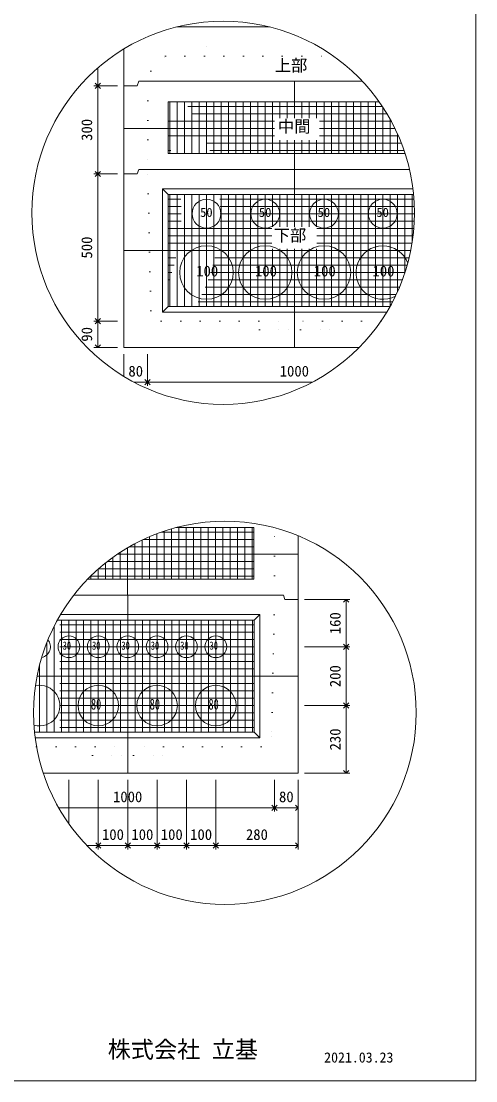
# Model space of a CAD drawing. Units: millimetres, scale not verified. Extents: x -6420 to 6420, y -3016 to 3016.
# Drawn here: x -3825 to -2340, y -2684 to 774 of the extents above; entities that cross this region are included whole.
import ezdxf
from ezdxf.enums import TextEntityAlignment as Align

# ---------------------------------------------------------------- set-up
doc = ezdxf.new("R2010")
doc.units = ezdxf.units.MM
doc.header["$LTSCALE"] = 20
for name, pattern in [('DASHED1', [1.8, 1.2, -0.6]), ('USER2', [50.8, 31.75, -6.35, 6.35, -6.35]), ('USER5', [3.185, 0.01, -3.175])]:
    doc.linetypes.add(name, pattern=pattern)
for name, color, linetype, lineweight in [('0-2_waku', 7, 'Continuous', 18), ('0-3_gaikei', 7, 'Continuous', 18), ('0-4_kakure', 7, 'DASHED1', 5), ('0-5_sunpou', 7, 'Continuous', 5), ('0-7_hole', 7, 'Continuous', 18), ('0-8_uchigawa', 6, 'Continuous', 18), ('0-D_文字１', 7, 'Continuous', 18), ('0-E_コア部分\u3000寸法補助線3', 150, 'USER2', 18), ('0-F_コア部分\u3000寸法補助線2', 150, 'USER2', 18), ('1-0_コア部分\u3000中心補助線', 1, 'Continuous', 18), ('1-1_コア部分\u3000寸法補助線', 7, 'USER2', 5), ('1-2_uchigawa2', 6, 'USER2', 18)]:
    doc.layers.add(name, color=color, linetype=linetype, lineweight=lineweight)
doc.styles.add('ＭＳ ゴシック', font='')
doc.styles.get('ＭＳ ゴシック').set_extended_font_data('MS Gothic')

# ---------------------------------------------------------------- blocks, each defined once
blk = doc.blocks.new('_Open90')
at = {"layer": '0-5_sunpou'}
blk.add_line((0, 0), (-1, 0), dxfattribs=at)
blk.add_lwpolyline([(-0.5, 0.5), (0, 0), (-0.5, -0.5)], dxfattribs=at)

msp = doc.modelspace()

# ---------------------------------------------------------------- linework, layer by layer
at = {"layer": '0-2_waku'}
for p in [(-2339.54, 3016.31), (-6419.54, -2683.69), (-6419.54, -2683.69), (-6419.54, -2683.69), (-6419.54, -2683.69)]:
    msp.add_line(p, (-2339.54, -2683.69), dxfattribs=at)
at = {"layer": '0-3_gaikei'}
for p, q in [((-3316.53, 755.45), (-3244.47, 755.45)), ((-3316.53, 755.45), (-3244.47, 755.45)), ((-3316.53, 755.45), (-3244.47, 755.45)), ((-3013.73, 755.45), (-3316.53, 755.45)), ((-3316.47, 755.45), (-3013.73, 755.45)), ((-3316.47, 755.45), (-3013.73, 755.45)), ((-3489.27, 563.45), (-3489.27, 683.46)), ((-3489.27, 563.45), (-3489.27, -290.95)), ((-3446.07, 563.45), (-3489.27, 563.45)), ((-3446.07, 563.45), (-3489.27, 563.45)), ((-3441.27, 577.85), (-3446.07, 563.45)), ((-2931.65, 577.85), (-3440.45, 577.85)), ((-2710.35, 577.85), (-2932.47, 577.85)), ((-3441.27, 289.85), (-3446.07, 275.45)), ((-2931.65, 289.85), (-3440.45, 289.85)), ((-2556.06, 289.85), (-2932.47, 289.85)), ((-3446.07, 275.45), (-3489.27, 275.45)), ((-3446.07, 275.45), (-3489.27, 275.45)), ((-3489.27, -290.95), (-2720.86, -290.95)), ((-3489.27, -290.95), (-2720.86, -290.95)), ((-3489.27, -290.95), (-2720.86, -290.95)), ((-2920.34, -1382.4), (-2920.34, -905.13)), ((-2968.34, -1099.2), (-2963.54, -1113.6)), ((-2920.34, -1113.6), (-2963.54, -1113.6))]:
    msp.add_line(p, q, dxfattribs=at)
for points in [[(-2968.34, -1099.2), (-3477.14, -1099.2), (-3653.22, -1099.2)], [(-3752.75, -1680), (-2920.34, -1680), (-2920.34, -1113.6)], [(-3740.56, -1680), (-2920.34, -1680), (-2920.34, -1113.6)]]:
    msp.add_lwpolyline(points, dxfattribs=at)
at = {"layer": '0-4_kakure', "linetype": 'USER5', "lineweight": 18}
for p, q in [((-3220.47, 755.45), (-3220.47, 771.6)), ((-3220.47, 755.45), (-3220.47, 659.45)), ((-3402.05, 611.45), (-3354.05, 659.45)), ((-3354.05, 659.45), (-2804.35, 659.45)), ((-3402.05, 611.45), (-3411.65, 577.85)), ((-3411.65, 577.85), (-3411.65, 289.85)), ((-3401.74, -170.95), (-3411.65, 289.85)), ((-3401.74, -170.95), (-3367.41, -204.55)), ((-3367.41, -204.55), (-2931.65, -204.55)), ((-3046.85, -233.35), (-3075.65, -204.55)), ((-2649.46, -204.55), (-2931.65, -204.55)), ((-2816.45, -233.35), (-2787.65, -204.55)), ((-3046.85, -233.35), (-2950.85, -233.35)), ((-2950.85, -233.35), (-2947.01, -290.95)), ((-2912.45, -233.35), (-2916.29, -290.95)), ((-2912.45, -233.35), (-2816.45, -233.35)), ((-2997.13, -1099.2), (-2997.13, -879.02)), ((-2997.13, -1099.2), (-3007.04, -1560)), ((-3007.04, -1560), (-3041.37, -1593.6)), ((-3774.78, -1593.6), (-3477.13, -1593.6)), ((-3592.33, -1622.4), (-3621.13, -1593.6)), ((-3592.33, -1622.4), (-3496.33, -1622.4)), ((-3496.33, -1622.4), (-3492.49, -1680)), ((-3041.37, -1593.6), (-3477.13, -1593.6)), ((-3457.93, -1622.4), (-3461.77, -1680)), ((-3457.93, -1622.4), (-3361.93, -1622.4)), ((-3361.93, -1622.4), (-3333.13, -1593.6))]:
    msp.add_line(p, q, dxfattribs=at)
at = {"layer": '0-5_sunpou', "color": 150, "lineweight": 18}
for p, q in [((-3575.02, 620.94), (-3575.02, 580.73)), ((-3510.39, 563.45), (-3587.5, 563.45)), ((-3531.51, 563.45), (-3587.5, 563.45)), ((-3575.02, 546.17), (-3575.02, 292.73)), ((-3510.39, 275.45), (-3587.5, 275.45)), ((-3510.39, 275.45), (-3587.5, 275.45)), ((-3575.02, 258.17), (-3575.02, -187.27)), ((-3510.39, -204.55), (-3587.5, -204.55)), ((-3531.51, -204.55), (-3587.5, -204.55)), ((-3575.02, -221.83), (-3575.02, -273.67)), ((-3510.39, -290.95), (-3587.5, -290.95)), ((-3489.27, -312.07), (-3489.27, -385.69)), ((-3412.47, -312.07), (-3412.47, -416.15)), ((-3412.47, -312.07), (-3412.47, -416.15)), ((-3457.56, -403.67), (-3429.75, -403.67)), ((-3395.19, -403.67), (-2872.71, -403.67)), ((-2899.22, -1113.6), (-2750.8, -1113.6)), ((-2763.28, -1130.88), (-2763.28, -1249.92)), ((-2899.22, -1267.2), (-2750.8, -1267.2)), ((-2899.22, -1267.2), (-2750.8, -1267.2)), ((-2763.28, -1284.48), (-2763.28, -1441.92)), ((-2899.22, -1459.2), (-2750.8, -1459.2)), ((-2899.22, -1459.2), (-2750.8, -1459.2)), ((-2763.28, -1476.48), (-2763.28, -1662.72)), ((-2899.22, -1680), (-2750.8, -1680)), ((-3669.13, -1701.12), (-3669.13, -1844.86)), ((-3573.13, -1701.12), (-3573.13, -1928.4)), ((-3573.13, -1701.12), (-3573.13, -1928.4)), ((-3477.13, -1701.12), (-3477.13, -1928.4)), ((-3477.13, -1701.12), (-3477.13, -1928.4)), ((-3381.13, -1701.12), (-3381.13, -1928.4)), ((-3381.13, -1701.12), (-3381.13, -1928.4)), ((-3285.13, -1701.12), (-3285.13, -1928.4)), ((-3285.13, -1701.12), (-3285.13, -1928.4)), ((-3189.13, -1701.12), (-3189.13, -1928.4)), ((-3189.13, -1701.12), (-3189.13, -1928.4)), ((-2997.14, -1701.12), (-2997.14, -1805.2)), ((-2997.14, -1701.12), (-2997.14, -1805.2)), ((-2920.34, -1701.12), (-2920.34, -1805.2)), ((-2920.34, -1701.12), (-2920.34, -1928.4)), ((-3702.42, -1792.72), (-3014.42, -1792.72)), ((-2979.86, -1792.72), (-2937.62, -1792.72)), ((-3610.29, -1915.92), (-3590.41, -1915.92)), ((-3555.85, -1915.92), (-3494.41, -1915.92)), ((-3459.85, -1915.92), (-3398.41, -1915.92)), ((-3363.85, -1915.92), (-3302.41, -1915.92)), ((-3267.85, -1915.92), (-3206.41, -1915.92)), ((-3171.85, -1915.92), (-2937.62, -1915.92))]:
    msp.add_line(p, q, dxfattribs=at)
for centre in [(-3165.13, 148.89), (-3159.52, -1482.73)]:
    msp.add_circle(centre, 625.17, dxfattribs=at)
at = {"layer": '0-7_hole'}
for centre, radius in [((-3219.65, 145.85), 47.04), ((-3027.65, 145.85), 47.04), ((-2835.65, 145.85), 47.04), ((-2643.65, 145.85), 47.04), ((-3219.65, -46.15), 87.36), ((-3027.65, -46.15), 87.36), ((-2835.65, -46.15), 87.36), ((-3669.13, -1267.2), 35.52), ((-3573.13, -1267.2), 35.52), ((-3477.13, -1267.2), 35.52), ((-3381.13, -1267.2), 35.52), ((-3285.13, -1267.2), 35.52), ((-3189.13, -1267.2), 35.52), ((-3573.13, -1459.2), 66.24), ((-3381.13, -1459.2), 66.24), ((-3189.13, -1459.2), 66.24)]:
    msp.add_circle(centre, radius, dxfattribs=at)
for centre, radius, start, end in [((-2643.65, -46.15), 87.36, 20.66629, 298.32089), ((-3765.13, -1267.2), 35.52, 281.59033, 39.2294), ((-3765.13, -1459.2), 66.24, 253.99064, 101.55918)]:
    msp.add_arc(centre, radius, start, end, dxfattribs=at)
at = {"layer": '0-8_uchigawa'}
for p, q in [((-3363.65, 227.45), (-3344.45, 208.25)), ((-3363.65, -175.75), (-3363.65, 227.45)), ((-3344.45, 208.25), (-2931.65, 208.25)), ((-3344.45, -156.55), (-3344.45, 208.25)), ((-2931.65, 208.25), (-2542.79, 208.25)), ((-3363.65, -175.75), (-3344.45, -156.55)), ((-3344.45, -156.55), (-2619.66, -156.55)), ((-3363.65, -175.75), (-2630.86, -175.75)), ((-3045.13, -1564.8), (-3045.13, -1161.6)), ((-3064.33, -1545.6), (-3064.33, -1180.8)), ((-3781.52, -1545.6), (-3064.33, -1545.6)), ((-3045.13, -1564.8), (-3064.33, -1545.6)), ((-3779.28, -1564.8), (-3045.13, -1564.8))]:
    msp.add_line(p, q, dxfattribs=at)
for points in [[(-3363.65, 227.45), (-2931.65, 227.45), (-2544.92, 227.45)], [(-3706.95, -1180.8), (-3477.13, -1180.8), (-3064.33, -1180.8), (-3045.13, -1161.6)], [(-3695.91, -1161.6), (-3477.13, -1161.6), (-3045.13, -1161.6)]]:
    msp.add_lwpolyline(points, dxfattribs=at)
at = {"layer": '0-E_コア部分\u3000寸法補助線3'}
for p, q in [((-3339.65, 342.65), (-3339.65, 510.65)), ((-3291.65, 342.65), (-3291.65, 510.65)), ((-3243.65, 342.65), (-3243.65, 510.65)), ((-3195.65, 342.65), (-3195.65, 510.65)), ((-3147.65, 342.65), (-3147.65, 510.65)), ((-3099.65, 342.65), (-3099.65, 510.65)), ((-3051.65, 342.65), (-3051.65, 510.65)), ((-3003.65, 342.65), (-3003.65, 510.65)), ((-2955.65, 457.62), (-2955.65, 510.65)), ((-2907.65, 457.62), (-2907.65, 510.65)), ((-2859.65, 457.62), (-2859.65, 510.65)), ((-2811.65, 342.65), (-2811.65, 510.65)), ((-2763.65, 342.65), (-2763.65, 510.65)), ((-2715.65, 342.65), (-2715.65, 510.65)), ((-2667.65, 342.65), (-2667.65, 510.65)), ((-2619.65, 342.65), (-2619.65, 454.32)), ((-2996.98, 448.25), (-3344.45, 448.25)), ((-2616.3, 448.25), (-2850.1, 448.25)), ((-2996.98, 400.25), (-3344.45, 400.25)), ((-2955.65, 342.65), (-2955.65, 385.75)), ((-2907.65, 342.65), (-2907.65, 385.75)), ((-2859.65, 342.65), (-2859.65, 385.75)), ((-2592.72, 400.25), (-2850.1, 400.25)), ((-2571.65, 342.65), (-2571.65, 345.41)), ((-3339.65, -156.55), (-3339.65, 208.25)), ((-3291.65, -156.55), (-3291.65, 208.25)), ((-3243.65, -156.55), (-3243.65, 208.25)), ((-3195.65, -156.55), (-3195.65, 208.25)), ((-3147.65, -156.55), (-3147.65, 208.25)), ((-3099.65, -156.55), (-3099.65, 208.25)), ((-3051.65, -156.55), (-3051.65, 208.25)), ((-3003.65, 103.22), (-3003.65, 208.25)), ((-2955.65, 103.22), (-2955.65, 208.25)), ((-2907.65, 103.22), (-2907.65, 208.25)), ((-2859.65, 103.22), (-2859.65, 208.25)), ((-2811.65, -156.55), (-2811.65, 208.25)), ((-2763.65, -156.55), (-2763.65, 208.25)), ((-2715.65, -156.55), (-2715.65, 208.25)), ((-2667.65, -156.55), (-2667.65, 208.25)), ((-2619.65, -156.55), (-2619.65, 208.25)), ((-2571.65, -47.63), (-2571.65, 208.25)), ((-2541.58, 193.85), (-3344.45, 193.85)), ((-2539.97, 145.85), (-3344.45, 145.85)), ((-3005.82, 97.85), (-3344.45, 97.85)), ((-2542.05, 97.85), (-2858.93, 97.85)), ((-3005.82, 49.85), (-3344.45, 49.85)), ((-2547.86, 49.85), (-2858.93, 49.85)), ((-2557.5, 1.85), (-3344.45, 1.85)), ((-3003.65, -156.55), (-3003.65, 31.35)), ((-2955.65, -156.55), (-2955.65, 31.35)), ((-2907.65, -156.55), (-2907.65, 31.35)), ((-2859.65, -156.55), (-2859.65, 31.35)), ((-2571.17, -46.15), (-3344.45, -46.15)), ((-2589.14, -94.15), (-3344.45, -94.15)), ((-2611.84, -142.15), (-3344.45, -142.15)), ((-3357.95, -1046.4), (-3357.95, -889.89)), ((-3309.95, -1046.4), (-3309.95, -878.4)), ((-3261.95, -1046.4), (-3261.95, -878.4)), ((-3213.95, -1046.4), (-3213.95, -878.4)), ((-3165.95, -1046.4), (-3165.95, -878.4)), ((-3117.95, -1046.4), (-3117.95, -878.4)), ((-3069.95, -1046.4), (-3069.95, -878.4)), ((-3453.95, -1046.4), (-3453.95, -931.24)), ((-3405.95, -1046.4), (-3405.95, -908.18)), ((-3501.95, -1046.4), (-3501.95, -959.69)), ((-3065.15, -940.8), (-3471.21, -940.8)), ((-3549.95, -1046.4), (-3549.95, -994.47)), ((-3065.15, -988.8), (-3542.76, -988.8)), ((-3597.95, -1046.4), (-3597.95, -1037.07)), ((-3064.33, -1195.2), (-3714.65, -1195.2)), ((-3693.13, -1545.6), (-3693.13, -1180.8)), ((-3645.13, -1545.6), (-3645.13, -1180.8)), ((-3597.13, -1545.6), (-3597.13, -1180.8)), ((-3549.13, -1545.6), (-3549.13, -1180.8)), ((-3501.13, -1545.6), (-3501.13, -1180.8)), ((-3453.13, -1545.6), (-3453.13, -1180.8)), ((-3405.13, -1545.6), (-3405.13, -1180.8)), ((-3357.13, -1545.6), (-3357.13, -1180.8)), ((-3309.13, -1545.6), (-3309.13, -1180.8)), ((-3261.13, -1545.6), (-3261.13, -1180.8)), ((-3213.13, -1545.6), (-3213.13, -1180.8)), ((-3165.13, -1545.6), (-3165.13, -1180.8)), ((-3117.13, -1545.6), (-3117.13, -1180.8)), ((-3069.13, -1545.6), (-3069.13, -1180.8)), ((-3064.33, -1243.2), (-3736.98, -1243.2)), ((-3741.13, -1545.6), (-3741.13, -1253.46)), ((-3064.33, -1291.2), (-3754.63, -1291.2)), ((-3064.33, -1339.2), (-3767.99, -1339.2)), ((-3064.33, -1387.2), (-3777.35, -1387.2)), ((-3064.33, -1435.2), (-3782.88, -1435.2)), ((-3064.33, -1483.2), (-3784.69, -1483.2)), ((-3064.33, -1531.2), (-3782.81, -1531.2))]:
    msp.add_line(p, q, dxfattribs=at)
at = {"layer": '0-F_コア部分\u3000寸法補助線2'}
for p, q in [((-3315.65, 342.65), (-3315.65, 510.65)), ((-3267.65, 342.65), (-3267.65, 510.65)), ((-3219.65, 342.65), (-3219.65, 510.65)), ((-3171.65, 342.65), (-3171.65, 510.65)), ((-3075.65, 342.65), (-3075.65, 510.65)), ((-2979.65, 457.62), (-2979.65, 510.65)), ((-2883.65, 457.62), (-2883.65, 510.65)), ((-2787.65, 342.65), (-2787.65, 510.65)), ((-2691.65, 342.65), (-2691.65, 510.65)), ((-2630.09, 472.25), (-3344.45, 472.25)), ((-2979.65, 342.65), (-2979.65, 385.75)), ((-2883.65, 342.65), (-2883.65, 385.75)), ((-2595.65, 342.65), (-2595.65, 406.82)), ((-2582.77, 376.25), (-3344.45, 376.25)), ((-3267.65, -156.55), (-3267.65, 208.25)), ((-3219.65, -156.55), (-3219.65, 208.25)), ((-3171.65, -156.55), (-3171.65, 208.25)), ((-3075.65, -156.55), (-3075.65, 208.25)), ((-2979.65, 103.22), (-2979.65, 208.25)), ((-2883.65, 103.22), (-2883.65, 208.25)), ((-2787.65, -156.55), (-2787.65, 208.25)), ((-2691.65, -156.55), (-2691.65, 208.25)), ((-2595.65, -109.04), (-2595.65, 208.25)), ((-2540.31, 169.85), (-3344.45, 169.85)), ((-3005.82, 73.85), (-3344.45, 73.85)), ((-2544.48, 73.85), (-2858.93, 73.85)), ((-2979.65, -156.55), (-2979.65, 31.35)), ((-2883.65, -156.55), (-2883.65, 31.35)), ((-2563.82, -22.15), (-3344.45, -22.15)), ((-2599.87, -118.15), (-3344.45, -118.15)), ((-3333.95, -1046.4), (-3333.95, -882.39)), ((-3237.95, -1046.4), (-3237.95, -878.4)), ((-3141.95, -1046.4), (-3141.95, -878.4)), ((-3429.95, -1046.4), (-3429.95, -919.08)), ((-3065.15, -916.8), (-3425.15, -916.8)), ((-3525.95, -1046.4), (-3525.95, -976.21)), ((-3065.15, -1012.8), (-3571.83, -1012.8)), ((-3717.13, -1545.6), (-3717.13, -1200.05)), ((-3621.13, -1545.6), (-3621.13, -1180.8)), ((-3525.13, -1545.6), (-3525.13, -1180.8)), ((-3429.13, -1545.6), (-3429.13, -1180.8)), ((-3333.13, -1545.6), (-3333.13, -1180.8)), ((-3237.13, -1545.6), (-3237.13, -1180.8)), ((-3141.13, -1545.6), (-3141.13, -1180.8)), ((-3064.33, -1219.2), (-3726.43, -1219.2)), ((-3765.13, -1545.6), (-3765.13, -1327.58)), ((-3064.33, -1315.2), (-3761.83, -1315.2)), ((-3064.33, -1411.2), (-3780.59, -1411.2)), ((-3064.33, -1507.2), (-3784.21, -1507.2))]:
    msp.add_line(p, q, dxfattribs=at)
at = {"layer": '1-0_コア部分\u3000中心補助線'}
for p, q in [((-2931.65, 457.62), (-2931.65, 577.85)), ((-2996.98, 424.25), (-3489.27, 424.25)), ((-2603.87, 424.25), (-2850.1, 424.25)), ((-2931.65, 289.85), (-2931.65, 385.75)), ((-2931.65, 103.22), (-2931.65, 289.85)), ((-3488.45, 25.85), (-2552.19, 25.85)), ((-2931.65, -290.95), (-2931.65, 31.35)), ((-2921.97, -964.8), (-3509.64, -964.8)), ((-3477.95, -1099.2), (-3477.95, -944.74)), ((-3477.13, -1680), (-3477.13, -1099.2)), ((-3773.16, -1363.2), (-2920.33, -1363.2))]:
    msp.add_line(p, q, dxfattribs=at)
at = {"layer": '1-1_コア部分\u3000寸法補助線'}
for p, q in [((-2645.35, 496.25), (-3344.45, 496.25)), ((-3315.65, 342.65), (-3315.65, 510.65)), ((-3219.65, 342.65), (-3219.65, 510.65)), ((-3123.65, 342.65), (-3123.65, 510.65)), ((-3027.65, 342.65), (-3027.65, 510.65)), ((-2835.65, 342.65), (-2835.65, 510.65)), ((-2739.65, 342.65), (-2739.65, 510.65)), ((-2643.65, 342.65), (-2643.65, 493.7)), ((-2573.96, 352.25), (-3344.45, 352.25)), ((-3315.65, -156.55), (-3315.65, 208.25)), ((-3219.65, -156.55), (-3219.65, 208.25)), ((-3123.65, -156.55), (-3123.65, 208.25)), ((-3027.65, -156.55), (-3027.65, 208.25)), ((-2835.65, -156.55), (-2835.65, 208.25)), ((-2739.65, -156.55), (-2739.65, 208.25)), ((-2643.65, -156.55), (-2643.65, 208.25)), ((-2547.65, 51.14), (-2547.65, 208.25)), ((-2540.55, 121.85), (-3344.45, 121.85)), ((-2579.59, -70.15), (-3344.45, -70.15)), ((-3381.95, -1046.4), (-3381.95, -898.47)), ((-3065.15, -892.8), (-3366.45, -892.8)), ((-3285.95, -1046.4), (-3285.95, -878.4)), ((-3189.95, -1046.4), (-3189.95, -878.4)), ((-3093.95, -1046.4), (-3093.95, -878.4)), ((-3065.15, -1036.8), (-3597.68, -1036.8)), ((-3573.95, -1046.4), (-3573.95, -1014.67)), ((-3669.13, -1545.6), (-3669.13, -1180.8)), ((-3573.13, -1545.6), (-3573.13, -1180.8)), ((-3381.13, -1545.6), (-3381.13, -1180.8)), ((-3285.13, -1545.6), (-3285.13, -1180.8)), ((-3189.13, -1545.6), (-3189.13, -1180.8)), ((-3093.13, -1545.6), (-3093.13, -1180.8)), ((-3064.33, -1267.2), (-3746.36, -1267.2)), ((-3765.13, -1545.6), (-3765.13, -1327.58)), ((-3064.33, -1459.2), (-3784.25, -1459.2))]:
    msp.add_line(p, q, dxfattribs=at)
at = {"layer": '1-2_uchigawa2'}
for p, q in [((-3344.45, 510.65), (-2931.65, 510.65)), ((-3344.45, 510.65), (-3344.45, 342.65)), ((-2655.26, 510.65), (-2931.65, 510.65)), ((-3344.45, 342.65), (-2931.65, 342.65)), ((-2570.75, 342.65), (-2931.65, 342.65)), ((-3065.15, -878.4), (-3319.59, -878.4)), ((-3065.15, -878.4), (-3065.15, -1046.4)), ((-3607.24, -1046.4), (-3477.95, -1046.4)), ((-3065.15, -1046.4), (-3477.95, -1046.4))]:
    msp.add_line(p, q, dxfattribs=at)

# ---------------------------------------------------------------- block references
at = {"layer": '0-5_sunpou', "xscale": 17.28, "yscale": 17.28}
for p, rotation in [((-3575.02, 563.45), 270), ((-3575.02, 563.45), 90), ((-3575.02, 275.45), 270), ((-3575.02, 275.45), 90), ((-3575.02, -204.55), 270), ((-3575.02, -204.55), 90), ((-3575.02, -290.95), 270), ((-3412.47, -403.67), 180), ((-2763.28, -1113.6), 90), ((-2763.28, -1267.2), 270), ((-2763.28, -1267.2), 90), ((-2763.28, -1459.2), 270), ((-2763.28, -1459.2), 90), ((-2763.28, -1680), 270), ((-2997.14, -1792.72), 180), ((-3573.13, -1915.92), 180), ((-3477.13, -1915.92), 180), ((-3381.13, -1915.92), 180), ((-3285.13, -1915.92), 180), ((-3189.13, -1915.92), 180)]:
    msp.add_blockref('_Open90', p, dxfattribs=dict(at, rotation=rotation))
for p in [(-3412.47, -403.67), (-2997.14, -1792.72), (-2920.34, -1792.72), (-3573.13, -1915.92), (-3477.13, -1915.92), (-3381.13, -1915.92), (-3285.13, -1915.92), (-3189.13, -1915.92), (-2920.34, -1915.92)]:
    msp.add_blockref('_Open90', p, dxfattribs=at)

# ---------------------------------------------------------------- texts
at = {"layer": '0-5_sunpou', "style": 'ＭＳ ゴシック'}
for s, p in [('300', (-3582.7, 383.45)), ('500', (-3582.7, -0.55)), ('90', (-3582.7, -271.75)), ('160', (-2770.96, -1226.4)), ('200', (-2770.96, -1399.2)), ('230', (-2770.96, -1605.6))]:
    msp.add_text(s, height=35.19, rotation=90, dxfattribs=at).set_placement(p, align=Align.BOTTOM_LEFT)
for s, p in [('80', (-3474.87, -395.99)), ('1000', (-2980.47, -395.99)), ('1000', (-3525.14, -1785.04)), ('80', (-2982.74, -1785.04)), ('100', (-3561.13, -1908.24)), ('100', (-3465.13, -1908.24)), ('100', (-3369.13, -1908.24)), ('100', (-3273.13, -1908.24)), ('280', (-3090.73, -1908.24))]:
    msp.add_text(s, height=35.19, dxfattribs=at).set_placement(p, align=Align.BOTTOM_LEFT)
at = {"layer": '0-D_文字１', "style": 'ＭＳ ゴシック'}
for s, height, p in [('上部', 39.1, (-2996.73, 598.6)), ('中間', 39.1, (-2986.43, 399.31)), ('50', 29.91, (-3240.38, 126.32)), ('50', 29.91, (-3048.38, 126.32)), ('50', 29.91, (-2856.38, 126.32)), ('50', 29.91, (-2664.38, 126.32)), ('下部', 39.1, (-3000.07, 44.31)), ('100', 35.19, (-3253.2, -69.36)), ('100', 35.19, (-3061.2, -69.36)), ('100', 35.19, (-2869.2, -69.36)), ('100', 35.19, (-2677.2, -69.36)), ('株式会社 立基', 55.43, (-3542.51, -2625.72)), ('2021.03.23', 33.26, (-2835.16, -2634))]:
    msp.add_text(s, height=height, dxfattribs=at).set_placement(p, align=Align.BOTTOM_LEFT)
at = {"layer": '0-D_文字１', "style": 'ＭＳ ゴシック', "width": 0.7}
for s, height, p in [('30', 26.92, (-3689.3, -1285)), ('30', 26.92, (-3593.3, -1285)), ('30', 26.92, (-3497.3, -1285)), ('30', 26.92, (-3401.3, -1285)), ('30', 26.92, (-3305.3, -1285)), ('30', 26.92, (-3209.3, -1285)), ('80', 35.19, (-3597.2, -1482.9)), ('80', 35.19, (-3405.2, -1482.9)), ('80', 35.19, (-3213.2, -1482.9))]:
    msp.add_text(s, height=height, dxfattribs=at).set_placement(p, align=Align.BOTTOM_LEFT)

doc.saveas('drawing.dxf')
